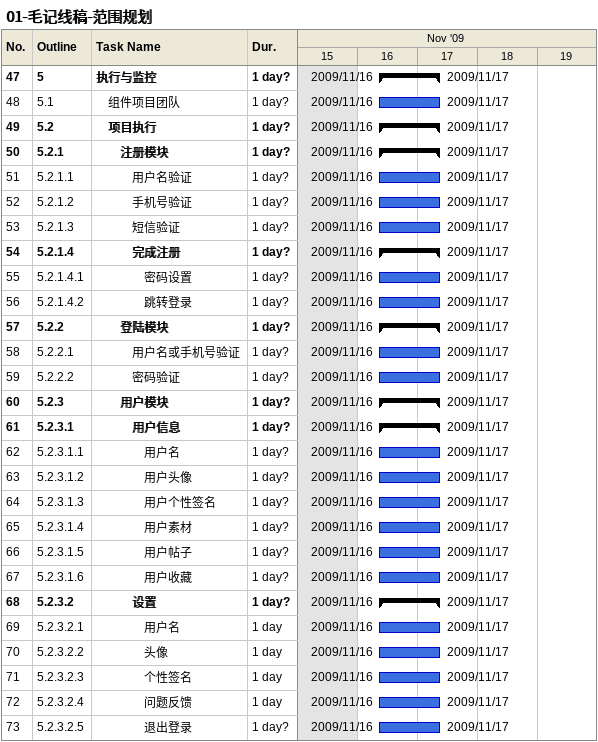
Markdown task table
01-毛记线稿-范围规划

| ID | WBS | Task | Duration | Start | Finish |
|---|---|---|---|---|---|
| 47 | 5 | **执行与监控** | 1d? | 2009-11-16 | 2009-11-17 |
| 48 | 5.1 | 组件项目团队 | 1d? | 2009-11-16 | 2009-11-17 |
| 49 | 5.2 | **项目执行** | 1d? | 2009-11-16 | 2009-11-17 |
| 50 | 5.2.1 | **注册模块** | 1d? | 2009-11-16 | 2009-11-17 |
| 51 | 5.2.1.1 | 用户名验证 | 1d? | 2009-11-16 | 2009-11-17 |
| 52 | 5.2.1.2 | 手机号验证 | 1d? | 2009-11-16 | 2009-11-17 |
| 53 | 5.2.1.3 | 短信验证 | 1d? | 2009-11-16 | 2009-11-17 |
| 54 | 5.2.1.4 | **完成注册** | 1d? | 2009-11-16 | 2009-11-17 |
| 55 | 5.2.1.4.1 | 密码设置 | 1d? | 2009-11-16 | 2009-11-17 |
| 56 | 5.2.1.4.2 | 跳转登录 | 1d? | 2009-11-16 | 2009-11-17 |
| 57 | 5.2.2 | **登陆模块** | 1d? | 2009-11-16 | 2009-11-17 |
| 58 | 5.2.2.1 | 用户名或手机号验证 | 1d? | 2009-11-16 | 2009-11-17 |
| 59 | 5.2.2.2 | 密码验证 | 1d? | 2009-11-16 | 2009-11-17 |
| 60 | 5.2.3 | **用户模块** | 1d? | 2009-11-16 | 2009-11-17 |
| 61 | 5.2.3.1 | **用户信息** | 1d? | 2009-11-16 | 2009-11-17 |
| 62 | 5.2.3.1.1 | 用户名 | 1d? | 2009-11-16 | 2009-11-17 |
| 63 | 5.2.3.1.2 | 用户头像 | 1d? | 2009-11-16 | 2009-11-17 |
| 64 | 5.2.3.1.3 | 用户个性签名 | 1d? | 2009-11-16 | 2009-11-17 |
| 65 | 5.2.3.1.4 | 用户素材 | 1d? | 2009-11-16 | 2009-11-17 |
| 66 | 5.2.3.1.5 | 用户帖子 | 1d? | 2009-11-16 | 2009-11-17 |
| 67 | 5.2.3.1.6 | 用户收藏 | 1d? | 2009-11-16 | 2009-11-17 |
| 68 | 5.2.3.2 | **设置** | 1d? | 2009-11-16 | 2009-11-17 |
| 69 | 5.2.3.2.1 | 用户名 | 1d | 2009-11-16 | 2009-11-17 |
| 70 | 5.2.3.2.2 | 头像 | 1d | 2009-11-16 | 2009-11-17 |
| 71 | 5.2.3.2.3 | 个性签名 | 1d | 2009-11-16 | 2009-11-17 |
| 72 | 5.2.3.2.4 | 问题反馈 | 1d | 2009-11-16 | 2009-11-17 |
| 73 | 5.2.3.2.5 | 退出登录 | 1d? | 2009-11-16 | 2009-11-17 |
